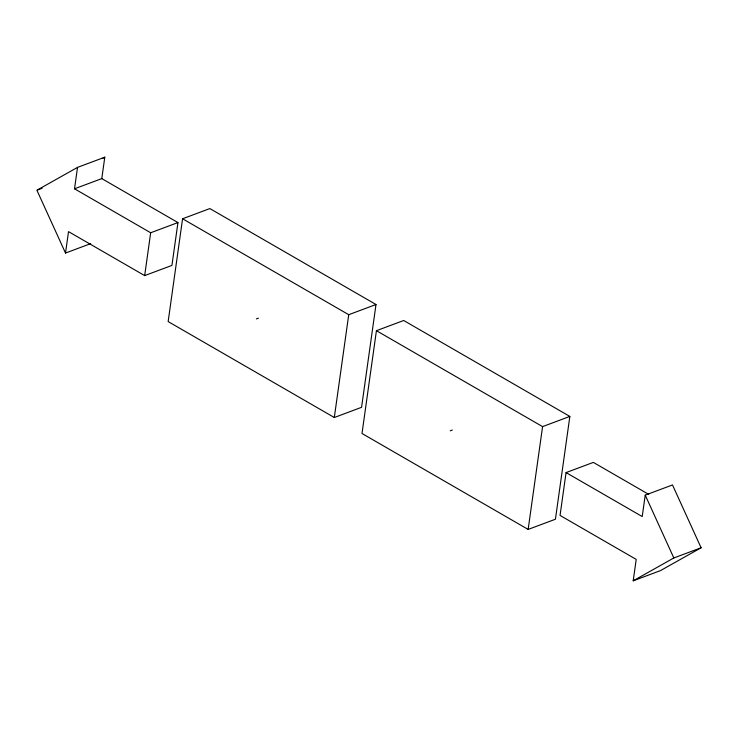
<?xml version="1.0" encoding="UTF-8"?>
<svg xmlns="http://www.w3.org/2000/svg" width="738" height="738" viewBox="0 0 738 738"><rect width="100%" height="100%" fill="white"/><g stroke="black" fill="none" stroke-linecap="round" stroke-linejoin="round"><path stroke-width="1.11" d="M90.682 243.641L65.507 253.051L68.514 231.631L144.666 275.606L171.936 265.412L177.95 222.572L101.789 178.605L74.52 188.799L77.527 167.388L104.796 157.194L101.789 178.605M144.666 275.606L150.672 232.765L177.95 222.572M182.572 218.771L168.153 321.574L334.305 417.505L361.574 407.311L376.002 304.508L209.85 208.577L182.572 218.771L348.733 314.702L376.002 304.508M334.305 417.505L348.733 314.702M376.426 330.689L361.998 433.492L528.15 529.423L555.428 519.229L569.847 416.426L403.695 320.495L376.426 330.689L542.578 426.619L569.847 416.426M528.15 529.423L542.578 426.619M566.064 472.588L560.05 515.428L636.211 559.395L633.204 580.806L660.473 570.612L701.1 547.771L672.493 484.949L645.224 495.143L642.217 516.554L566.064 472.588L593.334 462.394L648.72 494.377M77.527 167.388L36.9 190.229L65.507 253.051M102.813 158.31L104.796 157.194M633.204 580.806L673.831 557.956L701.1 547.771M37.952 189.841L42.149 188.273M256.39 318.899L258.438 318.133M450.245 430.817L452.293 430.051M74.52 188.799L150.672 232.765M645.224 495.143L673.831 557.956"/></g></svg>
